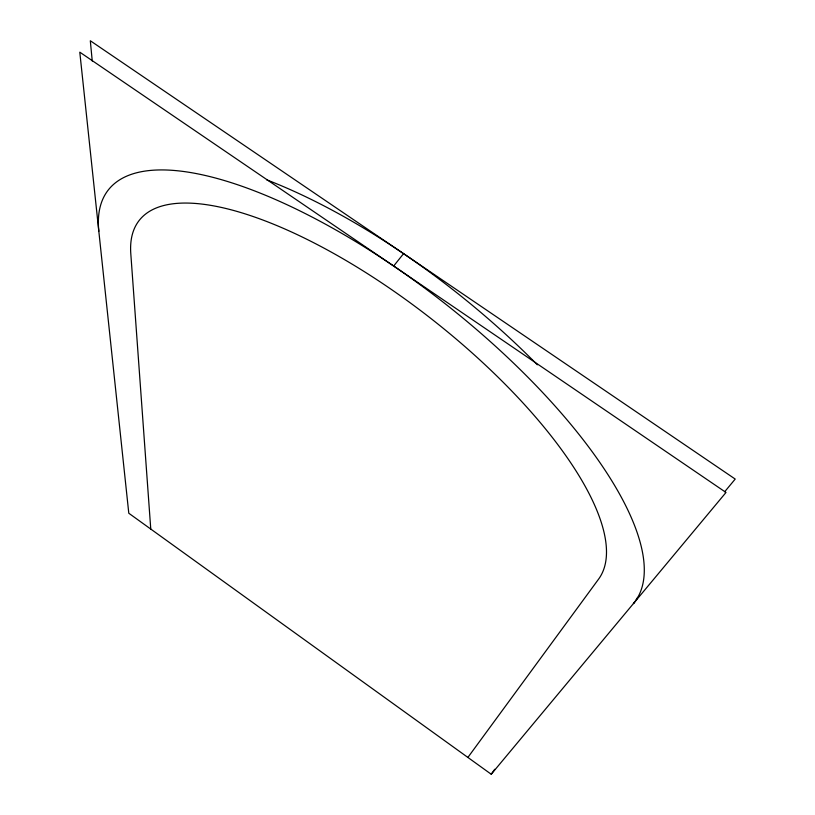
<?xml version="1.0" encoding="UTF-8"?>
<svg xmlns="http://www.w3.org/2000/svg" width="815" height="815" viewBox="0 0 815 815"><rect width="100%" height="100%" fill="white"/><g stroke="black" fill="none" stroke-linecap="round" stroke-linejoin="round"><path stroke-width="1.22" d="M634.844 601.531L633.418 603.599A334.313 118.338 38.1 0 0 401.316 271.293A334.313 118.338 38.1 0 0 98.829 231.277M636.27 599.473L637.687 597.405M491.241 774.25L726.002 492.464L79.788 52.16L128.79 513.236L491.241 774.25L494.705 769.268M467.892 757.43L598.485 579.271A291.485 102.812 38.1 0 0 394.399 291.546A291.485 102.812 38.1 0 0 130.787 253.536L150.765 529.067M393.665 266.016L403.578 253.659M724.667 491.771L735.212 479.067L90.312 40.75L92.248 61.033M266.648 179.809A333.478 120.406 38.2 0 1 537.37 364.814"/></g></svg>
